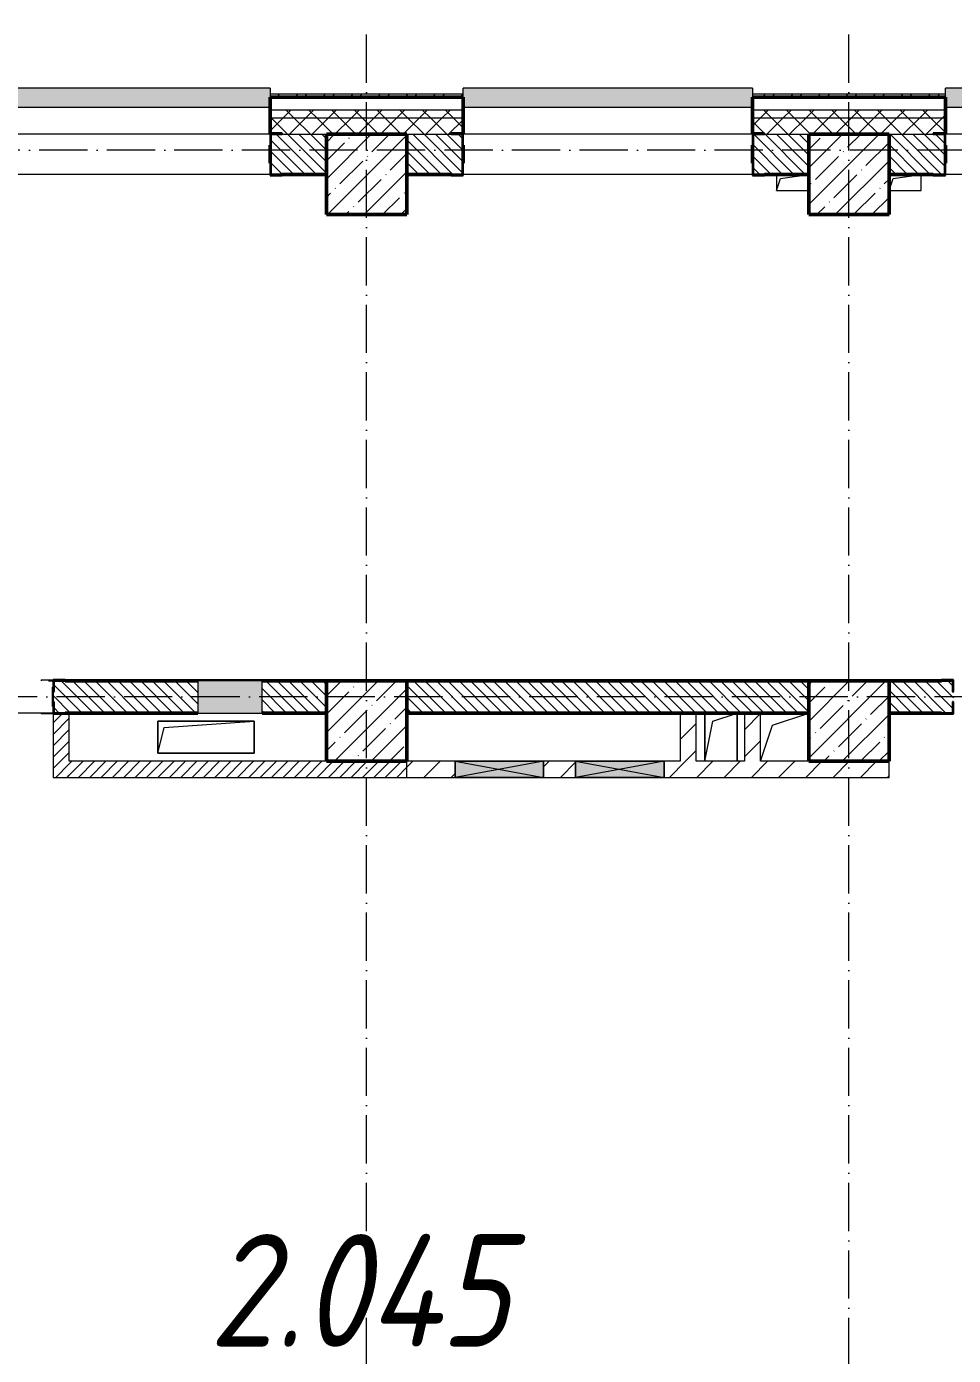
# Model space of a CAD drawing. Header units: millimetres. Extents: x -12989 to 629078, y -109036 to 555275.
# Drawn here: x 100744 to 106510, y 65599 to 73864 of the extents above; entities that cross this region are included whole.
import ezdxf

# ---------------------------------------------------------------- set-up
doc = ezdxf.new("R2010")
doc.units = ezdxf.units.MM
doc.linetypes.add('50_200_ШТРИХ_1Т_ш5_п1_п1_', pattern=[700, 500, -100, 0, -100])
for name, color, linetype, lineweight in [('A-DETL-GENF-OTLN', 7, 'Continuous', 9), ('A-FLOR-____-OTLN', 7, 'Continuous', 9), ('A-GENM-____-MCUT', 7, 'Continuous', 25), ('A-GENM-____-OTLN', 7, 'Continuous', 9), ('A-GENM-____-OTLN-1', 7, 'Continuous', 25), ('A-GLAZ-____-OTLN', 7, 'Continuous', 9), ('A-WALL-____-MCUT-2', 7, 'Continuous', 50), ('A-WALL-____-MCUT-3', 7, 'Continuous', 9), ('A-WALL-____-OTLN', 7, 'Continuous', 9), ('A-WALL-____-PATT-1', 7, 'Continuous', 9), ('A-WALL-FNSH-MCUT-1', 7, 'Continuous', 9), ('I-WALL-____-OTLN', 7, 'Continuous', 9), ('S-COLS-____-MCUT', 7, 'Continuous', 50), ('S-COLS-____-OTLN', 7, 'Continuous', 9), ('S-GRID-____-OTLN-1', 7, '50_200_ШТРИХ_1Т_ш5_п1_п1_', 9), ('Марки помещений', 7, 'Continuous', 9)]:
    doc.layers.add(name, color=color, linetype=linetype, lineweight=lineweight)
doc.layers.add('A-GLAZ-____-OTLN-1', color=7, linetype='Continuous', lineweight=9, true_color=0xc0c0c0)
doc.styles.add('ISOCPEUR_I_3', font='isocpeui.ttf', dxfattribs={"width": 0.85, "height": 2.2})
pattern_1 = [(45, (43259.71, 63713.66), (-70.71068, 70.71068), []), (135, (43259.71, 63713.66), (-70.71068, -70.71068), [])]
pattern_2 = [(45, (43259.71, 63713.66), (-35.35534, 35.35534), [])]
pattern_3 = [(135, (43259.71, 63713.66), (-35.35534, -35.35534), [])]
pattern_4 = [(45, (43259.71, 63713.66), (-84.85281, 84.85281), [])]

# ---------------------------------------------------------------- blocks, each defined once
blk = doc.blocks.new('BSC_Колонна _Прямоугольная - 500х500-V54-АР1_План отверстий 2 этажа в осях 1-64_А-ГГ')
at = {"layer": 'S-COLS-____-OTLN'}
h = blk.add_hatch(dxfattribs=at)
h.set_pattern_fill('FP_83', color=256, style=0, pattern_type=2)
h.set_pattern_definition([(45, (-59600, -5831.04), (-114.04925, 114.04925), []), (45, (-59485.95, -5831.04), (-114.04925, 114.04925), [201.613, -40.323, 3.353, -36.97])])
h.paths.add_polyline_path([(-250, -250), (250, -250), (250, 250), (-250, 250)], flags=0)
at = {"layer": 'S-COLS-____-MCUT'}
for p, q in [((250, 250), (-250, 250)), ((-250, 250), (-250, -250)), ((250, -250), (250, 250)), ((-250, -250), (250, -250))]:
    blk.add_line(p, q, dxfattribs=at)
blk = doc.blocks.new('BSC_Колонна _Прямоугольная - 500х500-V92-АР1_План отверстий 2 этажа в осях 1-64_А-ГГ')
at = {"layer": 'S-COLS-____-OTLN'}
h = blk.add_hatch(dxfattribs=at)
h.set_pattern_fill('FP_121', color=256, style=0, pattern_type=2)
h.set_pattern_definition([(45, (-62600, -5831.04), (-114.04925, 114.04925), []), (45, (-62485.95, -5831.04), (-114.04925, 114.04925), [201.613, -40.323, 3.353, -36.97])])
h.paths.add_polyline_path([(-250, -250), (250, -250), (250, 250), (-250, 250)], flags=0)
at = {"layer": 'S-COLS-____-MCUT'}
for p, q in [((250, 250), (-250, 250)), ((-250, 250), (-250, -250)), ((250, -250), (250, 250)), ((-250, -250), (250, -250))]:
    blk.add_line(p, q, dxfattribs=at)
blk = doc.blocks.new('BSC_Колонна _Прямоугольная - 500х500-V97-АР1_План отверстий 2 этажа в осях 1-64_А-ГГ')
at = {"layer": 'S-COLS-____-OTLN'}
h = blk.add_hatch(dxfattribs=at)
h.set_pattern_fill('FP_126', color=256, style=0, pattern_type=2)
h.set_pattern_definition([(45, (-62600, -9231.04), (-114.04925, 114.04925), []), (45, (-62485.95, -9231.04), (-114.04925, 114.04925), [201.613, -40.323, 3.353, -36.97])])
h.paths.add_polyline_path([(-250, -250), (250, -250), (250, 250), (-250, 250), (-250, 104.8)], flags=0)
at = {"layer": 'S-COLS-____-MCUT'}
for p, q in [((250, 250), (-250, 250)), ((-250, 250), (-250, -250)), ((250, -250), (250, 250)), ((-250, -250), (250, -250))]:
    blk.add_line(p, q, dxfattribs=at)
blk = doc.blocks.new('BSC_Колонна _Прямоугольная - 500х500-V116-АР1_План отверстий 2 этажа в осях 1-64_А-ГГ')
at = {"layer": 'S-COLS-____-OTLN'}
h = blk.add_hatch(dxfattribs=at)
h.set_pattern_fill('FP_145', color=256, style=0, pattern_type=2)
h.set_pattern_definition([(45, (-59600, -9231.04), (-114.04925, 114.04925), []), (45, (-59485.95, -9231.04), (-114.04925, 114.04925), [201.613, -40.323, 3.353, -36.97])])
h.paths.add_polyline_path([(-250, -250), (250, -250), (250, 250), (-250, 250), (-250, 104.8)], flags=0)
at = {"layer": 'S-COLS-____-MCUT'}
for p, q in [((250, 250), (-250, 250)), ((-250, 250), (-250, -250)), ((250, -250), (250, 250)), ((-250, -250), (250, -250))]:
    blk.add_line(p, q, dxfattribs=at)
blk = doc.blocks.new('Фахверк_СКБ_Уголок - 250_2700-27497298-АР1_План отверстий 2 этажа в осях 1-64_А-ГГ')
at = {"layer": 'A-GENM-____-MCUT'}
for p, q in [((200, 181), (125, 181)), ((125, 181), (125, 106)), ((131, 106), (131, 175)), ((131, 175), (200, 175)), ((200, 175), (200, 181)), ((125, 106), (131, 106)), ((131, -6), (125, -6)), ((125, -6), (125, -81)), ((125, -81), (200, -81)), ((131, -75), (131, -6)), ((200, -75), (131, -75)), ((200, -81), (200, -75))]:
    blk.add_line(p, q, dxfattribs=at)
blk = doc.blocks.new('Фахверк_СКБ_Уголок - 200_3960-28268576-АР1_План отверстий 2 этажа в осях 1-64_А-ГГ')
at = {"layer": 'A-GENM-____-MCUT'}
for p, q in [((200, 156), (125, 156)), ((125, 156), (125, 81)), ((131, 81), (131, 150)), ((131, 150), (200, 150)), ((200, 150), (200, 156)), ((125, 81), (131, 81)), ((131, 19), (125, 19)), ((125, 19), (125, -56)), ((131, -50), (131, 19)), ((125, -56), (200, -56)), ((200, -50), (131, -50)), ((200, -56), (200, -50))]:
    blk.add_line(p, q, dxfattribs=at)
blk = doc.blocks.new('154_Стойка_СКБ_Уголок - СМ-2480_200-28346303-АР1_План отверстий 2 этажа в осях 1-64_А-ГГ')
at = {"layer": 'A-GENM-____-MCUT'}
for p, q in [((125, 156), (125, 81)), ((200, 156), (125, 156)), ((131, 81), (131, 150)), ((131, 150), (200, 150)), ((200, 150), (200, 156)), ((125, 81), (131, 81)), ((131, 19), (125, 19)), ((125, 19), (125, -56)), ((131, -50), (131, 19)), ((125, -56), (200, -56)), ((200, -50), (131, -50)), ((200, -56), (200, -50))]:
    blk.add_line(p, q, dxfattribs=at)
blk = doc.blocks.new('Стойка_Влож_Полоса боковая - Полоса-28213942-АР1_План отверстий 2 этажа в осях 1-64_А-ГГ')
at = {"layer": 'A-GENM-____-OTLN'}
for p, q in [((-5, 60), (0, 60)), ((-5, -60), (-5, 60)), ((0, 31), (0, -31)), ((0, -60), (-5, -60))]:
    blk.add_line(p, q, dxfattribs=at)
blk = doc.blocks.new('Стойка_Влож_Уголок_Опорный - Уголок-28213941-АР1_План отверстий 2 этажа в осях 1-64_А-ГГ')
at = {"layer": 'A-GENM-____-OTLN'}
for p, q in [((-212, -6), (-212, 0)), ((0, 0), (0, -6)), ((-212, -75), (-212, -6)), ((-212, -6), (-206, -6)), ((-212, -75), (-206, -75)), ((-6, -6), (0, -6)), ((-6, -75), (0, -75)), ((0, -6), (0, -75))]:
    blk.add_line(p, q, dxfattribs=at)
blk = doc.blocks.new('AR_Отверстие Ниша - Лючок-32403954-АР1_План отверстий 2 этажа в осях 1-64_А-ГГ')
at = {"layer": 'A-GLAZ-____-OTLN'}
blk.add_hatch(color=256, dxfattribs=at).paths.add_polyline_path([(-200, 100), (-200, -100), (200, -100), (200, 100)], flags=0)
for p, q in [((200, 100), (-200, 100)), ((-200, 100), (-200, -100)), ((200, -100), (200, 100)), ((-200, -100), (200, -100))]:
    blk.add_line(p, q, dxfattribs=at)
blk = doc.blocks.new('Л_Общий_Лючок - Лючок-29677405-АР1_План отверстий 2 этажа в осях 1-64_А-ГГ')
at = {"layer": 'A-GLAZ-____-OTLN-1'}
blk.add_hatch(color=256, dxfattribs=at).paths.add_polyline_path([(400, 0), (424, 0), (424, 6), (-24, 6), (-24, 0), (0, 0)], flags=0)
at = {"layer": 'A-GLAZ-____-OTLN'}
for p, q in [((424, 6), (-24, 6)), ((-24, 6), (-24, 0)), ((424, 6), (424, 0))]:
    blk.add_line(p, q, dxfattribs=at)
blk = doc.blocks.new('AR_Отверстие прямоугольное _в плите_ - AR_Отверстие прямоугольное _в плите_-30459197-АР1_План отверстий 2 этажа в осях 1-64_А-ГГ')
at = {"layer": 'A-GENM-____-OTLN'}
for p, q in [((300, 100), (-300, 100)), ((-300, 100), (-300, -100)), ((-260, 60), (300, 100)), ((300, -100), (300, 100)), ((-300, -100), (-260, 60)), ((-300, -100), (300, -100))]:
    blk.add_line(p, q, dxfattribs=at)
blk = doc.blocks.new('AR_Отверстие прямоугольное _в плите_ - AR_Отверстие прямоугольное _в плите_-V165-АР1_План отверстий 2 этажа в осях 1-64_А-ГГ')
at = {"layer": 'A-GENM-____-OTLN'}
for p, q in [((-100, 50), (-100, -50)), ((-100, -50), (-75, 25)), ((-75, 25), (100, 50)), ((-100, -50), (100, -50))]:
    blk.add_line(p, q, dxfattribs=at)
blk = doc.blocks.new('AR_Отверстие прямоугольное _в плите_ - AR_Отверстие прямоугольное _в плите_-V166-АР1_План отверстий 2 этажа в осях 1-64_А-ГГ')
at = {"layer": 'A-GENM-____-OTLN'}
for p, q in [((-100, -50), (-75, 25)), ((-75, 25), (100, 50)), ((100, -50), (100, 50)), ((-100, -50), (100, -50))]:
    blk.add_line(p, q, dxfattribs=at)
blk = doc.blocks.new('AR_Отверстие прямоугольное _в плите_ - AR_Отверстие прямоугольное _в плите_-V180-АР1_План отверстий 2 этажа в осях 1-64_А-ГГ')
at = {"layer": 'A-GENM-____-OTLN'}
for p, q in [((-100, 150), (-100, -150)), ((-100, -150), (-50, 100)), ((-50, 100), (100, 150)), ((100, -150), (100, 150))]:
    blk.add_line(p, q, dxfattribs=at)
blk = doc.blocks.new('AR_Отверстие прямоугольное _в плите_ - AR_Отверстие прямоугольное _в плите_-30459338-АР1_План отверстий 2 этажа в осях 1-64_А-ГГ')
at = {"layer": 'A-GENM-____-OTLN'}
for p, q in [((-75, 75), (150, 150)), ((-150, -150), (-75, 75))]:
    blk.add_line(p, q, dxfattribs=at)
blk = doc.blocks.new('Отлив_СКБ - Отлив витража_120_НВФ-31885689-АР1_План отверстий 2 этажа в осях 1-64_А-ГГ')
at = {"layer": 'A-GLAZ-____-OTLN-1'}
for points in [[(1800, 2), (1800, 120), (0, 120), (0, 2), (1103.1, 2)], [(1103.1, 0), (1800, 0), (1800, 2), (0, 2), (0, 0)]]:
    blk.add_hatch(color=256, dxfattribs=at).paths.add_polyline_path(points, flags=0)
at = {"layer": 'A-GLAZ-____-OTLN'}
for p, q in [((0, 83), (0, 120)), ((1800, 120), (0, 120)), ((1800, 120), (1800, 83)), ((0, 2), (1800, 2)), ((1800, 0), (0, 0))]:
    blk.add_line(p, q, dxfattribs=at)
blk = doc.blocks.new('AR_Отверстие прямоугольное _в стене_ - AR_Отверстие прямоугольное _в стене__ОВ-36865589-АР1_План отверстий 2 этажа в осях 1-64_А-ГГ')
at = {"layer": 'A-GLAZ-____-OTLN'}
blk.add_hatch(color=256, dxfattribs=at).paths.add_polyline_path([(275, -50), (275, 50), (-275, 50), (-275, -50)], flags=0)
at = {"layer": 'A-DETL-GENF-OTLN'}
for p, q in [((-275, -50), (-275, 50)), ((-275, 50), (275, 50)), ((275, 50), (-275, -50)), ((-275, 50), (275, -50)), ((275, 50), (-275, 50)), ((-275, 50), (-275, -50)), ((275, 50), (275, -50)), ((275, -50), (275, 50)), ((275, -50), (-275, -50)), ((-275, -50), (275, -50))]:
    blk.add_line(p, q, dxfattribs=at)
blk = doc.blocks.new('AR_Отверстие прямоугольное _в стене__БезПР - AR_Отверстие прямоугольное _в стене__БезПР-36789180-АР1_План отверстий 2 этажа в осях 1-64_А-ГГ')
at = {"layer": 'A-GLAZ-____-OTLN'}
blk.add_hatch(color=256, dxfattribs=at).paths.add_polyline_path([(275, -50), (275, 50), (-275, 50), (-275, -50)], flags=0)
at = {"layer": 'A-DETL-GENF-OTLN'}
for p, q in [((-275, -50), (-275, 50)), ((-275, 50), (275, 50)), ((275, 50), (-275, -50)), ((-275, 50), (275, -50)), ((275, 50), (-275, 50)), ((-275, 50), (-275, -50)), ((275, 50), (275, -50)), ((275, -50), (275, 50)), ((275, -50), (-275, -50)), ((-275, -50), (275, -50))]:
    blk.add_line(p, q, dxfattribs=at)
at = {"layer": 'A-GLAZ-____-OTLN'}
blk.add_line((275, 50), (-275, 50), dxfattribs=at)
blk = doc.blocks.new('2этаж')
at = {"layer": 'S-GRID-____-OTLN-1', "color": 251, "ltscale": 0.6, "true_color": 0x636466}
for p, q in [((44008.3, 454533.3), (44008.3, 469166.5)), ((47008.3, 454533.3), (47008.3, 469166.5)), ((88482.7, 468397), (-20037.2, 468397)), ((74727.1, 464997), (-20260.4, 464997))]:
    blk.add_line(p, q, dxfattribs=at)

msp = doc.modelspace()

# ---------------------------------------------------------------- hatches: boundary and pattern name
at = {"layer": 'A-WALL-____-PATT-1'}
h = msp.add_hatch(dxfattribs=at)
h.set_pattern_fill('FP_3', color=256, style=0, pattern_type=2)
h.set_pattern_definition([(45, (43259.71, 63713.66), (-85.53659, 85.53659), []), (45, (43316.74, 63713.66), (-85.53659, 85.53659), [])])
h.paths.add_polyline_path([(115124.7115, 73424.7006), (115124.7115, 73444.7006), (111259.7115, 73444.7006), (111259.7115, 73424.7006), (113944.5934, 73424.7006)], flags=0)
h.paths.add_polyline_path([(109459.7115, 73424.7006), (109459.7115, 73444.7006), (108259.7115, 73444.7006), (108259.7115, 73424.7006), (108642.2005, 73424.7006)], flags=0)
h.paths.add_polyline_path([(106459.7115, 73424.7006), (106459.7115, 73444.7006), (105259.7115, 73444.7006), (105259.7115, 73424.7006), (105991.0041, 73424.7006)], flags=0)
h.paths.add_polyline_path([(102456.0755, 73424.7006), (103459.7115, 73424.7006), (103459.7115, 73444.7006), (102259.7115, 73444.7006), (102259.7115, 73424.7006)], flags=0)
h.paths.add_polyline_path([(99804.8791, 73424.7006), (100459.7115, 73424.7006), (100459.7115, 73444.7006), (99259.7115, 73444.7006), (99259.7115, 73424.7006)], flags=0)
h.paths.add_polyline_path([(97459.7115, 73424.7006), (97459.7115, 73444.7006), (96259.7115, 73444.7006), (96259.7115, 73424.7006), (96269.9505, 73424.7006)], flags=0)
h.paths.add_polyline_path([(94459.7115, 73424.7006), (94459.7115, 73444.7006), (93259.7115, 73444.7006), (93259.7115, 73424.7006), (93618.7541, 73424.7006)], flags=0)
h.paths.add_polyline_path([(88459.7115, 73424.7006), (88459.7115, 73444.7006), (87259.7115, 73444.7006), (87259.7115, 73424.7006), (87432.6291, 73424.7006)], flags=0)
h.paths.add_polyline_path([(90259.7115, 73424.7006), (91459.7115, 73424.7006), (91459.7115, 73444.7006), (90259.7115, 73444.7006)], flags=0)
h.paths.add_polyline_path([(84259.7115, 73424.7006), (85459.7115, 73424.7006), (85459.7115, 73444.7006), (84259.7115, 73444.7006)], flags=0)
h.paths.add_polyline_path([(81594.7115, 73424.7006), (82459.7115, 73424.7006), (82459.7115, 73444.7006), (81594.7115, 73444.7006)], flags=0)
h = msp.add_hatch(dxfattribs=at)
h.set_pattern_fill('FP_1', color=256, style=0, pattern_type=2)
h.set_pattern_definition(pattern_1)
h.paths.add_polyline_path([(117609.7115, 73294.7006), (117609.7115, 73344.7006), (111259.7115, 73344.7006), (111259.7115, 73294.7006), (117479.522, 73294.7006)], flags=0)
h.paths.add_polyline_path([(108642.2005, 73294.7006), (109459.7115, 73294.7006), (109459.7115, 73344.7006), (108259.7115, 73344.7006), (108259.7115, 73294.7006)], flags=0)
h.paths.add_polyline_path([(106459.7115, 73294.7006), (106459.7115, 73344.7006), (105259.7115, 73344.7006), (105259.7115, 73294.7006), (105991.0041, 73294.7006)], flags=0)
h.paths.add_polyline_path([(103459.7115, 73294.7006), (103459.7115, 73344.7006), (102259.7115, 73344.7006), (102259.7115, 73294.7006), (103339.8077, 73294.7006)], flags=0)
h.paths.add_polyline_path([(100459.7115, 73294.7006), (100459.7115, 73344.7006), (99259.7115, 73344.7006), (99259.7115, 73294.7006), (99804.8791, 73294.7006)], flags=0)
h.paths.add_polyline_path([(96259.7115, 73294.7006), (97459.7115, 73294.7006), (97459.7115, 73344.7006), (96259.7115, 73344.7006)], flags=0)
h.paths.add_polyline_path([(93259.7115, 73294.7006), (94459.7115, 73294.7006), (94459.7115, 73344.7006), (93259.7115, 73344.7006)], flags=0)
h.paths.add_polyline_path([(90967.5576, 73294.7006), (91459.7115, 73294.7006), (91459.7115, 73344.7006), (90259.7115, 73344.7006), (90259.7115, 73294.7006)], flags=0)
h.paths.add_polyline_path([(88459.7115, 73294.7006), (88459.7115, 73344.7006), (87259.7115, 73344.7006), (87259.7115, 73294.7006), (87432.6291, 73294.7006)], flags=0)
h.paths.add_polyline_path([(85459.7115, 73294.7006), (85459.7115, 73344.7006), (84259.7115, 73344.7006), (84259.7115, 73294.7006), (84781.4326, 73294.7006)], flags=0)
h.paths.add_polyline_path([(81059.7115, 73294.7006), (82459.7115, 73294.7006), (82459.7115, 73344.7006), (81059.7115, 73344.7006)], flags=0)
h.paths.add_polyline_path([(79259.7115, 73294.7006), (79259.7115, 73344.7006), (78059.7115, 73344.7006), (78059.7115, 73294.7006), (78595.3076, 73294.7006)], flags=0)
h.paths.add_polyline_path([(70259.7115, 73294.7006), (70259.7115, 73344.7006), (67089.7115, 73344.7006), (67089.7115, 73294.7006), (67990.5219, 73294.7006)], flags=0)
h = msp.add_hatch(dxfattribs=at)
h.set_pattern_fill('FP_1', color=256, style=0, pattern_type=2)
h.set_pattern_definition(pattern_1)
h.paths.add_polyline_path([(117609.7115, 73194.7006), (117609.7115, 73294.7006), (111259.7115, 73294.7006), (111259.7115, 73200.7006), (111334.7115, 73200.7006), (111334.7115, 73194.7006), (117479.522, 73194.7006)], flags=0)
h.paths.add_polyline_path([(108642.2005, 73194.7006), (109384.7115, 73194.7006), (109384.7115, 73200.7006), (109459.7115, 73200.7006), (109459.7115, 73294.7006), (108259.7115, 73294.7006), (108259.7115, 73200.7006), (108334.7115, 73200.7006), (108334.7115, 73194.7006)], flags=0)
h.paths.add_polyline_path([(106384.7115, 73194.7006), (106384.7115, 73200.7006), (106459.7115, 73200.7006), (106459.7115, 73294.7006), (105259.7115, 73294.7006), (105259.7115, 73200.7006), (105334.7115, 73200.7006), (105334.7115, 73194.7006), (106109.7115, 73194.7006)], flags=0)
h.paths.add_polyline_path([(102609.7115, 73194.7006), (103384.7115, 73194.7006), (103384.7115, 73200.7006), (103459.7115, 73200.7006), (103459.7115, 73294.7006), (102259.7115, 73294.7006), (102259.7115, 73200.7006), (102334.7115, 73200.7006), (102334.7115, 73194.7006), (102456.0755, 73194.7006)], flags=0)
h.paths.add_polyline_path([(99804.8791, 73194.7006), (100384.7115, 73194.7006), (100384.7115, 73200.7006), (100459.7115, 73200.7006), (100459.7115, 73294.7006), (99259.7115, 73294.7006), (99259.7115, 73200.7006), (99334.7115, 73200.7006), (99334.7115, 73194.7006)], flags=0)
h.paths.add_polyline_path([(97109.7115, 73194.7006), (97384.7115, 73194.7006), (97384.7115, 73200.7006), (97459.7115, 73200.7006), (97459.7115, 73294.7006), (96259.7115, 73294.7006), (96259.7115, 73200.7006), (96334.7115, 73200.7006), (96334.7115, 73194.7006), (96609.7115, 73194.7006)], flags=0)
h.paths.add_polyline_path([(94109.7115, 73194.7006), (94384.7115, 73194.7006), (94384.7115, 73200.7006), (94459.7115, 73200.7006), (94459.7115, 73294.7006), (93259.7115, 73294.7006), (93259.7115, 73200.7006), (93334.7115, 73200.7006), (93334.7115, 73194.7006), (93618.7541, 73194.7006)], flags=0)
h.paths.add_polyline_path([(91384.7115, 73194.7006), (91384.7115, 73200.7006), (91459.7115, 73200.7006), (91459.7115, 73294.7006), (90259.7115, 73294.7006), (90259.7115, 73200.7006), (90334.7115, 73200.7006), (90334.7115, 73194.7006), (90967.5576, 73194.7006)], flags=0)
h.paths.add_polyline_path([(88384.7115, 73194.7006), (88384.7115, 73200.7006), (88459.7115, 73200.7006), (88459.7115, 73294.7006), (87259.7115, 73294.7006), (87259.7115, 73200.7006), (87334.7115, 73200.7006), (87334.7115, 73194.7006), (88109.7115, 73194.7006)], flags=0)
h.paths.add_polyline_path([(84334.7115, 73194.7006), (85384.7115, 73194.7006), (85384.7115, 73200.7006), (85459.7115, 73200.7006), (85459.7115, 73294.7006), (84259.7115, 73294.7006), (84259.7115, 73200.7006), (84334.7115, 73200.7006)], flags=0)
h.paths.add_polyline_path([(82109.7115, 73194.7006), (82384.7115, 73194.7006), (82384.7115, 73200.7006), (82459.7115, 73200.7006), (82459.7115, 73294.7006), (81059.7115, 73294.7006), (81059.7115, 73194.7006), (81559.7115, 73194.7006)], flags=0)
h.paths.add_polyline_path([(78595.3076, 73194.7006), (79184.7115, 73194.7006), (79184.7115, 73200.7006), (79259.7115, 73200.7006), (79259.7115, 73294.7006), (78059.7115, 73294.7006), (78059.7115, 73194.7006), (78559.7115, 73194.7006)], flags=0)
h.paths.add_polyline_path([(70184.7115, 73194.7006), (70184.7115, 73200.7006), (70259.7115, 73200.7006), (70259.7115, 73294.7006), (67089.7115, 73294.7006), (67089.7115, 73194.7006), (69559.7115, 73194.7006)], flags=0)
h = msp.add_hatch(dxfattribs=at)
h.set_pattern_fill('FP_6', color=256, style=0, pattern_type=2)
h.set_pattern_definition(pattern_3)
h.paths.add_polyline_path([(102265.7115, 72944.7006), (102609.7115, 72944.7006), (102609.7115, 73194.7006), (102265.7115, 73194.7006), (102265.7115, 73125.7006), (102259.7115, 73125.7006), (102259.7115, 73013.7006), (102265.7115, 73013.7006), (102265.7115, 72948.9863)], flags=0)
h.paths.add_polyline_path([(99804.8791, 72944.7006), (100453.7115, 72944.7006), (100453.7115, 73013.7006), (100459.7115, 73013.7006), (100459.7115, 73125.7006), (100453.7115, 73125.7006), (100453.7115, 73194.7006), (99265.7115, 73194.7006), (99265.7115, 73125.7006), (99259.7115, 73125.7006), (99259.7115, 73013.7006), (99265.7115, 73013.7006), (99265.7115, 72944.7006), (99334.7115, 72944.7006)], flags=0)
h.paths.add_polyline_path([(97453.7115, 72944.7006), (97453.7115, 73013.7006), (97459.7115, 73013.7006), (97459.7115, 73125.7006), (97453.7115, 73125.7006), (97453.7115, 73194.7006), (97109.7115, 73194.7006), (97109.7115, 72944.7006), (97384.7115, 72944.7006)], flags=0)
h = msp.add_hatch(dxfattribs=at)
h.set_pattern_fill('FP_6', color=256, style=0, pattern_type=2)
h.set_pattern_definition(pattern_3)
h.paths.add_polyline_path([(105609.7115, 72944.7006), (105609.7115, 73194.7006), (105265.7115, 73194.7006), (105265.7115, 73125.7006), (105259.7115, 73125.7006), (105259.7115, 73013.7006), (105265.7115, 73013.7006), (105265.7115, 72944.7006), (105334.7115, 72944.7006)], flags=0)
h.paths.add_polyline_path([(103453.7115, 72944.7006), (103453.7115, 73013.7006), (103459.7115, 73013.7006), (103459.7115, 73125.7006), (103453.7115, 73125.7006), (103453.7115, 73194.7006), (103109.7115, 73194.7006), (103109.7115, 72944.7006), (103384.7115, 72944.7006)], flags=0)
h = msp.add_hatch(dxfattribs=at)
h.set_pattern_fill('FP_6', color=256, style=0, pattern_type=2)
h.set_pattern_definition(pattern_3)
h.paths.add_polyline_path([(111265.7115, 72944.7006), (111609.7115, 72944.7006), (111609.7115, 73194.7006), (111265.7115, 73194.7006), (111265.7115, 73125.7006), (111259.7115, 73125.7006), (111259.7115, 73013.7006), (111265.7115, 73013.7006), (111265.7115, 72948.9863)], flags=0)
h.paths.add_polyline_path([(109384.7115, 72944.7006), (109453.7115, 72944.7006), (109453.7115, 73013.7006), (109459.7115, 73013.7006), (109459.7115, 73125.7006), (109453.7115, 73125.7006), (109453.7115, 73194.7006), (108265.7115, 73194.7006), (108265.7115, 73125.7006), (108259.7115, 73125.7006), (108259.7115, 73013.7006), (108265.7115, 73013.7006), (108265.7115, 72944.7006), (108642.2005, 72944.7006)], flags=0)
h.paths.add_polyline_path([(106384.7115, 72944.7006), (106453.7115, 72944.7006), (106453.7115, 73013.7006), (106459.7115, 73013.7006), (106459.7115, 73125.7006), (106453.7115, 73125.7006), (106453.7115, 73194.7006), (106109.7115, 73194.7006), (106109.7115, 72944.7006)], flags=0)
h = msp.add_hatch(dxfattribs=at)
h.set_pattern_fill('FP_6', color=256, style=0, pattern_type=2)
h.set_pattern_definition(pattern_3)
h.paths.add_polyline_path([(102609.7115, 69594.7006), (102609.7115, 69794.7006), (102209.7115, 69794.7006), (102209.7115, 69594.7006)], flags=0)
h.paths.add_polyline_path([(99215.7115, 69594.7006), (100003.7115, 69594.7006), (100003.7115, 69663.7006), (100009.7115, 69663.7006), (100009.7115, 69725.7006), (100003.7115, 69725.7006), (100003.7115, 69794.7006), (99215.7115, 69794.7006), (99215.7115, 69725.7006), (99209.7115, 69725.7006), (99209.7115, 69663.7006), (99215.7115, 69663.7006), (99215.7115, 69634.7006)], flags=0)
h.paths.add_polyline_path([(100915.7115, 69594.7006), (101809.7115, 69594.7006), (101809.7115, 69794.7006), (100915.7115, 69794.7006), (100915.7115, 69725.7006), (100909.7115, 69725.7006), (100909.7115, 69663.7006), (100915.7115, 69663.7006), (100915.7115, 69595.4065)], flags=0)
h.paths.add_polyline_path([(97434.7115, 69594.7006), (97503.7115, 69594.7006), (97503.7115, 69663.7006), (97509.7115, 69663.7006), (97509.7115, 69725.7006), (97503.7115, 69725.7006), (97503.7115, 69794.7006), (97109.7115, 69794.7006), (97109.7115, 69594.7006)], flags=0)
h = msp.add_hatch(dxfattribs=at)
h.set_pattern_fill('FP_6', color=256, style=0, pattern_type=2)
h.set_pattern_definition(pattern_3)
h.paths.add_polyline_path([(105609.7115, 69594.7006), (105609.7115, 69794.7006), (103109.7115, 69794.7006), (103109.7115, 69594.7006), (103339.8077, 69594.7006)], flags=0)
h = msp.add_hatch(dxfattribs=at)
h.set_pattern_fill('FP_6', color=256, style=0, pattern_type=2)
h.set_pattern_definition(pattern_3)
h.paths.add_polyline_path([(111509.7115, 69594.7006), (111609.7115, 69594.7006), (111609.7115, 69794.7006), (111509.7115, 69794.7006), (111509.7115, 69600.583)], flags=0)
h.paths.add_polyline_path([(111009.7115, 69594.7006), (111009.7115, 69794.7006), (108215.7115, 69794.3477), (108215.7115, 69725.7006), (108209.7115, 69725.7006), (108209.7115, 69663.7006), (108215.7115, 69663.7006), (108215.7115, 69594.7006), (110409.6648, 69594.7006)], flags=0)
h.paths.add_polyline_path([(106434.7115, 69594.7006), (106503.7115, 69594.7006), (106503.7115, 69663.7006), (106509.7115, 69663.7006), (106509.7115, 69725.7006), (106503.7115, 69725.7006), (106503.7115, 69794.7006), (106109.7115, 69794.7006), (106109.7115, 69594.7006)], flags=0)
h = msp.add_hatch(dxfattribs=at)
h.set_pattern_fill('FP_5', color=256, style=0, pattern_type=2)
h.set_pattern_definition(pattern_2)
h.paths.add_polyline_path([(101009.7115, 69194.7006), (101009.7115, 69594.7006), (100984.7115, 69594.7006), (100984.7115, 69588.7006), (100909.7115, 69588.7006), (100909.7115, 69194.7006)], flags=0)
h = msp.add_hatch(dxfattribs=at)
h.set_pattern_fill('FP_4', color=256, style=0, pattern_type=2)
h.set_pattern_definition(pattern_4)
h.paths.add_polyline_path([(104909.7115, 69294.7006), (104909.7115, 69594.7006), (104809.7115, 69594.7006), (104809.7115, 69294.7006)], flags=0)
h = msp.add_hatch(dxfattribs=at)
h.set_pattern_fill('FP_4', color=256, style=0, pattern_type=2)
h.set_pattern_definition(pattern_4)
h.paths.add_polyline_path([(105309.7115, 69294.7006), (105309.7115, 69594.7006), (105209.7115, 69594.7006), (105209.7115, 69294.7006)], flags=0)
h = msp.add_hatch(dxfattribs=at)
h.set_pattern_fill('FP_5', color=256, style=0, pattern_type=2)
h.set_pattern_definition(pattern_2)
h.paths.add_polyline_path([(101009.7115, 69194.7006), (103109.7115, 69194.7006), (103109.7115, 69294.7006), (101009.7115, 69294.7006)], flags=0)
h = msp.add_hatch(dxfattribs=at)
h.set_pattern_fill('FP_4', color=256, style=0, pattern_type=2)
h.set_pattern_definition(pattern_4)
h.paths.add_polyline_path([(106109.7115, 69194.7006), (106109.7115, 69294.7006), (104709.7115, 69294.7006), (104709.7115, 69194.7006), (105609.7115, 69194.7006)], flags=0)
h.paths.add_polyline_path([(104159.7115, 69194.7006), (104159.7115, 69294.7006), (103959.7115, 69294.7006), (103959.7115, 69194.7006)], flags=0)
h.paths.add_polyline_path([(103409.7115, 69194.7006), (103409.7115, 69294.7006), (103109.7115, 69294.7006), (103109.7115, 69194.7006), (103339.8077, 69194.7006)], flags=0)

# ---------------------------------------------------------------- linework, layer by layer
at = {"layer": 'A-FLOR-____-OTLN'}
for p, q in [((104964.0893, 69294.7006), (104964.0893, 69594.7006)), ((105164.0893, 69594.7006), (105164.0893, 69294.7006)), ((101559.7115, 69544.7006), (102159.7115, 69544.7006)), ((101559.7115, 69344.7006), (101559.7115, 69544.7006)), ((102159.7115, 69544.7006), (102159.7115, 69344.7006)), ((102159.7115, 69344.7006), (101559.7115, 69344.7006))]:
    msp.add_line(p, q, dxfattribs=at)
at = {"layer": 'A-WALL-____-MCUT-2'}
for p, q in [((103459.7115, 73424.7006), (102259.7115, 73424.7006)), ((102259.7115, 73424.7006), (102259.7115, 73200.7006)), ((103459.7115, 73200.7006), (103459.7115, 73424.7006)), ((106459.7115, 73424.7006), (105259.7115, 73424.7006)), ((105259.7115, 73424.7006), (105259.7115, 73200.7006)), ((106459.7115, 73200.7006), (106459.7115, 73424.7006)), ((102259.7115, 73125.7006), (102259.7115, 73013.7006)), ((103459.7115, 73013.7006), (103459.7115, 73125.7006)), ((105259.7115, 73125.7006), (105259.7115, 73013.7006)), ((106459.7115, 73013.7006), (106459.7115, 73125.7006)), ((102334.7115, 72944.7006), (102609.7115, 72944.7006)), ((103109.7115, 72944.7006), (103384.7115, 72944.7006)), ((105334.7115, 72944.7006), (105609.7115, 72944.7006)), ((106109.7115, 72944.7006), (106384.7115, 72944.7006)), ((101809.7115, 69794.7006), (100984.7115, 69794.7006)), ((102609.7115, 69794.7006), (102209.7115, 69794.7006)), ((105609.7115, 69794.7006), (103109.7115, 69794.7006)), ((106434.7115, 69794.7006), (106109.7115, 69794.7006)), ((100984.7115, 69594.7006), (101809.7115, 69594.7006)), ((102209.7115, 69594.7006), (102609.7115, 69594.7006)), ((103109.7115, 69594.7006), (105609.7115, 69594.7006)), ((106109.7115, 69594.7006), (106434.7115, 69594.7006))]:
    msp.add_line(p, q, dxfattribs=at)
at = {"layer": 'A-WALL-____-MCUT-3'}
for p, q in [((103459.7115, 73344.7006), (102259.7115, 73344.7006)), ((106459.7115, 73344.7006), (105259.7115, 73344.7006)), ((103459.7115, 73294.7006), (102259.7115, 73294.7006)), ((106459.7115, 73294.7006), (105259.7115, 73294.7006)), ((102334.7115, 73194.7006), (102609.7115, 73194.7006)), ((103109.7115, 73194.7006), (103384.7115, 73194.7006)), ((105334.7115, 73194.7006), (105609.7115, 73194.7006)), ((106109.7115, 73194.7006), (106384.7115, 73194.7006))]:
    msp.add_line(p, q, dxfattribs=at)
at = {"layer": 'A-WALL-____-OTLN'}
for p, q in [((102259.7115, 73194.7006), (100459.7115, 73194.7006)), ((105259.7115, 73194.7006), (103459.7115, 73194.7006)), ((108259.7115, 73194.7006), (106459.7115, 73194.7006)), ((102259.7115, 72944.7006), (100459.7115, 72944.7006)), ((105259.7115, 72944.7006), (103459.7115, 72944.7006)), ((108259.7115, 72944.7006), (106459.7115, 72944.7006))]:
    msp.add_line(p, q, dxfattribs=at)
at = {"layer": 'A-WALL-FNSH-MCUT-1'}
for p, q in [((103459.7115, 73444.7006), (102259.7115, 73444.7006)), ((102259.7115, 73444.7006), (102259.7115, 73424.7006)), ((103459.7115, 73424.7006), (103459.7115, 73444.7006)), ((106459.7115, 73444.7006), (105259.7115, 73444.7006)), ((105259.7115, 73444.7006), (105259.7115, 73424.7006)), ((106459.7115, 73424.7006), (106459.7115, 73444.7006)), ((101009.7115, 69294.7006), (101009.7115, 69594.7006)), ((104809.7115, 69594.7006), (104809.7115, 69294.7006)), ((104909.7115, 69294.7006), (104909.7115, 69594.7006)), ((105209.7115, 69594.7006), (105209.7115, 69294.7006)), ((105309.7115, 69294.7006), (105309.7115, 69594.7006)), ((100909.7115, 69588.7006), (100909.7115, 69194.7006)), ((102609.7115, 69294.7006), (101009.7115, 69294.7006)), ((103109.7115, 69194.7006), (103109.7115, 69294.7006)), ((103409.7115, 69294.7006), (103109.7115, 69294.7006)), ((104159.7115, 69294.7006), (103959.7115, 69294.7006)), ((104809.7115, 69294.7006), (104709.7115, 69294.7006)), ((105209.7115, 69294.7006), (104909.7115, 69294.7006)), ((105609.7115, 69294.7006), (105309.7115, 69294.7006)), ((106109.7115, 69194.7006), (106109.7115, 69294.7006)), ((100909.7115, 69194.7006), (103409.7115, 69194.7006)), ((103959.7115, 69194.7006), (104159.7115, 69194.7006)), ((104709.7115, 69194.7006), (106109.7115, 69194.7006))]:
    msp.add_line(p, q, dxfattribs=at)
at = {"layer": 'I-WALL-____-OTLN'}
for p, q in [((100879.7115, 69794.7006), (100909.7115, 69794.7006)), ((100909.7115, 69594.7006), (100009.7115, 69594.7006))]:
    msp.add_line(p, q, dxfattribs=at)

# ---------------------------------------------------------------- block references
msp.add_blockref('2этаж', (58851.3748, -395302.2823))
at = {"layer": 'A-GENM-____-OTLN'}
for name, p in [('AR_Отверстие прямоугольное _в плите_ - AR_Отверстие прямоугольное _в плите_-V165-АР1_План отверстий 2 этажа в осях 1-64_А-ГГ', (105509.7115, 72894.7006)), ('AR_Отверстие прямоугольное _в плите_ - AR_Отверстие прямоугольное _в плите_-V166-АР1_План отверстий 2 этажа в осях 1-64_А-ГГ', (106209.7115, 72894.7006)), ('Стойка_Влож_Полоса боковая - Полоса-28213942-АР1_План отверстий 2 этажа в осях 1-64_А-ГГ', (100909.7115, 69694.7006)), ('AR_Отверстие прямоугольное _в плите_ - AR_Отверстие прямоугольное _в плите_-V180-АР1_План отверстий 2 этажа в осях 1-64_А-ГГ', (105064.0893, 69444.7006)), ('AR_Отверстие прямоугольное _в плите_ - AR_Отверстие прямоугольное _в плите_-30459338-АР1_План отверстий 2 этажа в осях 1-64_А-ГГ', (105459.7115, 69444.7006)), ('AR_Отверстие прямоугольное _в плите_ - AR_Отверстие прямоугольное _в плите_-30459197-АР1_План отверстий 2 этажа в осях 1-64_А-ГГ', (101859.7115, 69444.7006))]:
    msp.add_blockref(name, p, dxfattribs=at)
at = {"layer": 'A-GENM-____-OTLN', "rotation": 269.9999999999995}
msp.add_blockref('Стойка_Влож_Уголок_Опорный - Уголок-28213941-АР1_План отверстий 2 этажа в осях 1-64_А-ГГ', (100909.7115, 69588.7006), dxfattribs=at)
at = {"layer": 'A-GENM-____-OTLN-1'}
for name, p in [('Фахверк_СКБ_Уголок - 250_2700-27497298-АР1_План отверстий 2 этажа в осях 1-64_А-ГГ', (102134.7115, 73019.7006)), ('Фахверк_СКБ_Уголок - 250_2700-27497298-АР1_План отверстий 2 этажа в осях 1-64_А-ГГ', (105134.7115, 73019.7006)), ('154_Стойка_СКБ_Уголок - СМ-2480_200-28346303-АР1_План отверстий 2 этажа в осях 1-64_А-ГГ', (100784.7115, 69644.7006))]:
    msp.add_blockref(name, p, dxfattribs=at)
at = {"layer": 'A-GENM-____-OTLN-1', "rotation": 180}
for name, p in [('Фахверк_СКБ_Уголок - 250_2700-27497298-АР1_План отверстий 2 этажа в осях 1-64_А-ГГ', (103584.7115, 73119.7006)), ('Фахверк_СКБ_Уголок - 250_2700-27497298-АР1_План отверстий 2 этажа в осях 1-64_А-ГГ', (106584.7115, 73119.7006)), ('Фахверк_СКБ_Уголок - 200_3960-28268576-АР1_План отверстий 2 этажа в осях 1-64_А-ГГ', (106634.7115, 69744.7006))]:
    msp.add_blockref(name, p, dxfattribs=at)
at = {"layer": 'A-GLAZ-____-OTLN'}
for name, p in [('Отлив_СКБ - Отлив витража_120_НВФ-31885689-АР1_План отверстий 2 этажа в осях 1-64_А-ГГ', (100459.7115, 73361.7006)), ('Отлив_СКБ - Отлив витража_120_НВФ-31885689-АР1_План отверстий 2 этажа в осях 1-64_А-ГГ', (103459.7115, 73361.7006)), ('Отлив_СКБ - Отлив витража_120_НВФ-31885689-АР1_План отверстий 2 этажа в осях 1-64_А-ГГ', (106459.7115, 73361.7006)), ('Л_Общий_Лючок - Лючок-29677405-АР1_План отверстий 2 этажа в осях 1-64_А-ГГ', (101809.7115, 69794.7006)), ('AR_Отверстие прямоугольное _в стене__БезПР - AR_Отверстие прямоугольное _в стене__БезПР-36789180-АР1_План отверстий 2 этажа в осях 1-64_А-ГГ', (103684.7115, 69244.7006)), ('AR_Отверстие прямоугольное _в стене_ - AR_Отверстие прямоугольное _в стене__ОВ-36865589-АР1_План отверстий 2 этажа в осях 1-64_А-ГГ', (104434.7115, 69244.7006))]:
    msp.add_blockref(name, p, dxfattribs=at)
at = {"layer": 'A-GLAZ-____-OTLN', "rotation": 180}
msp.add_blockref('AR_Отверстие Ниша - Лючок-32403954-АР1_План отверстий 2 этажа в осях 1-64_А-ГГ', (102009.7115, 69694.7006), dxfattribs=at)
at = {"layer": 'S-COLS-____-OTLN'}
for name, p in [('BSC_Колонна _Прямоугольная - 500х500-V116-АР1_План отверстий 2 этажа в осях 1-64_А-ГГ', (102859.7115, 72944.7006)), ('BSC_Колонна _Прямоугольная - 500х500-V97-АР1_План отверстий 2 этажа в осях 1-64_А-ГГ', (105859.7115, 72944.7006)), ('BSC_Колонна _Прямоугольная - 500х500-V54-АР1_План отверстий 2 этажа в осях 1-64_А-ГГ', (102859.7115, 69544.7006)), ('BSC_Колонна _Прямоугольная - 500х500-V92-АР1_План отверстий 2 этажа в осях 1-64_А-ГГ', (105859.7115, 69544.7006))]:
    msp.add_blockref(name, p, dxfattribs=at)

# ---------------------------------------------------------------- texts
at = {"layer": 'Марки помещений', "insert": (101878.421, 66353.7567), "char_height": 700, "width": 817.72125, "attachment_point": 1, "style": 'ISOCPEUR_I_3'}
msp.add_mtext('2.045', dxfattribs=at)

doc.saveas('drawing.dxf')
